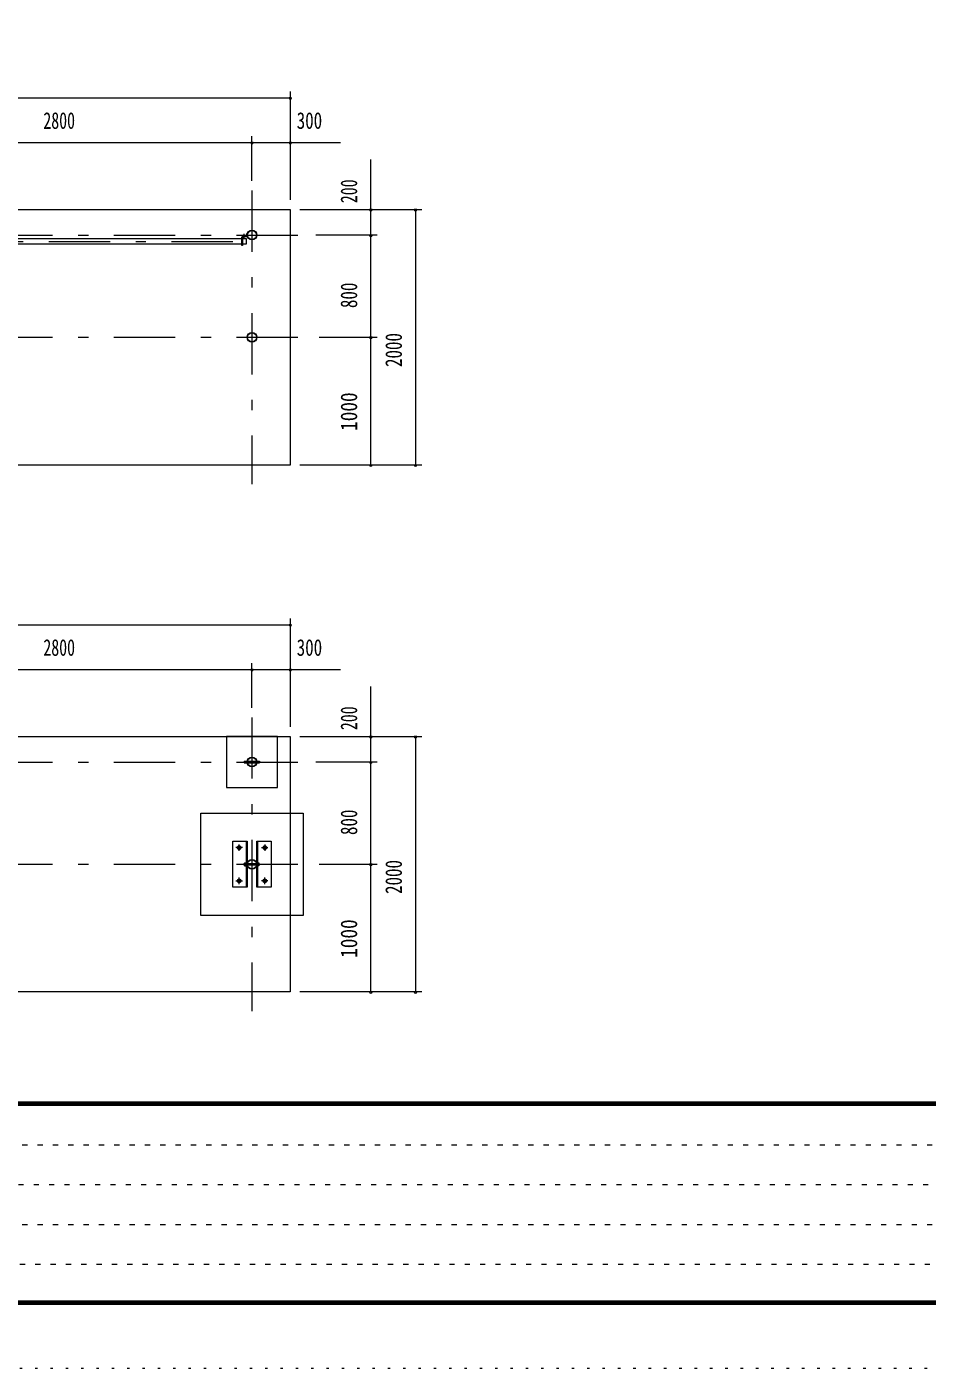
# Model space of a CAD drawing. Units: millimetres, scale not verified. Extents: x -23352 to 23352, y -10500 to 10500.
# Drawn here: x 2228 to 9273, y -10500 to 0 of the extents above; entities that cross this region are included whole.
import ezdxf
from ezdxf.enums import TextEntityAlignment as Align

# ---------------------------------------------------------------- set-up
doc = ezdxf.new("R2010")
doc.units = ezdxf.units.MM
doc.header["$LTSCALE"] = 40
for name, pattern in [('USER1', [3, 1, -2]), ('USER3', [24, 12, -5, 2, -5]), ('USER4', [3, 0.5, -2.5])]:
    doc.linetypes.add(name, pattern=pattern)
for name, color, linetype, lineweight in [('0-2_1-0BOLD', 7, 'Continuous', 18), ('0-3_1-2CENTER', 3, 'USER3', 18), ('0-4_1-4THIN', 4, 'Continuous', 18), ('0-5_1-5DIM', 3, 'Continuous', 18), ('0-C_F-F', 5, 'Continuous', 18), ('0-D_F-E_J_ADD', 5, 'USER4', 18)]:
    doc.layers.add(name, color=color, linetype=linetype, lineweight=lineweight)
doc.styles.add('ＭＳ ゴシック', font='')
doc.styles.get('ＭＳ ゴシック').set_extended_font_data('MS Gothic')

msp = doc.modelspace()

# ---------------------------------------------------------------- linework, layer by layer
at = {"layer": '0-2_1-0BOLD'}
for p, q in [((-3660.45, -1430.33), (4289.55, -1430.33)), ((4289.55, -1430.33), (4289.55, -3430.33)), ((1267.7, -1658.13), (3911.41, -1658.13)), ((3916.61, -1640.33), (3946.21, -1640.33)), ((3946.21, -1643.53), (3916.61, -1643.53)), ((3911.41, -1700.83), (1267.7, -1700.83)), ((4289.55, -3430.33), (-3660.45, -3430.33)), ((-3660.45, -5555.33), (4289.55, -5555.33)), ((3789.55, -5555.32), (3789.55, -5955.32)), ((4189.55, -5555.32), (3789.55, -5555.32)), ((4189.55, -5955.32), (4189.55, -5555.32)), ((4289.55, -5555.33), (4289.55, -7555.32)), ((3929.55, -5749.32), (3929.55, -5761.32)), ((3929.55, -5749.32), (3951.88, -5749.32)), ((3929.55, -5761.32), (3951.88, -5761.32)), ((3954.72, -5749.32), (4024.39, -5749.32)), ((3954.72, -5761.32), (4024.39, -5761.32)), ((4027.23, -5749.32), (4049.55, -5749.32)), ((4027.23, -5761.32), (4049.55, -5761.32)), ((4049.55, -5749.32), (4049.55, -5761.32)), ((3789.55, -5955.32), (4189.55, -5955.32)), ((3946.9, -6735.32), (3946.9, -6375.32)), ((4032.2, -6375.32), (4032.2, -6735.32)), ((3930.7, -6549.32), (3927.4, -6549.32)), ((3930.7, -6561.32), (3927.4, -6561.32)), ((3940.7, -6549.55), (3931.71, -6549.55)), ((3940.7, -6561.1), (3931.71, -6561.1)), ((3940.7, -6552.32), (3943.7, -6555.32)), ((3943.7, -6558.32), (3940.7, -6555.32)), ((3940.7, -6567.52), (3943.7, -6567.52)), ((3943.7, -6567.82), (3946.9, -6567.82)), ((3954.72, -6549.32), (4024.39, -6549.32)), ((4024.39, -6561.32), (3954.72, -6561.32)), ((3975.41, -6549.32), (3975.41, -6561.32)), ((4035.4, -6567.82), (4032.2, -6567.82)), ((4035.4, -6549.55), (4042.4, -6549.55)), ((4042.4, -6561.1), (4035.4, -6561.1)), ((4042.4, -6566.87), (4035.4, -6566.87)), ((4289.55, -7555.32), (-3660.45, -7555.32))]:
    msp.add_line(p, q, dxfattribs=at)
for points in [[(3914.6, -1645.53), (3914.6, -1711.33), (3911.41, -1711.33), (3911.41, -1645.53)], [(3914.6, -1658.13), (3943.45, -1658.13), (3943.45, -1700.83), (3914.6, -1700.83)], [(3948.21, -1638.33), (3948.21, -1618.33), (3951.4, -1618.33), (3951.4, -1638.33)], [(3930.7, -6545.52), (3931.71, -6543.78), (3940.7, -6543.78)], [(3930.7, -6545.52), (3930.7, -6565.12), (3931.71, -6566.87), (3940.7, -6566.87)], [(3943.7, -6543.12), (3940.7, -6543.12), (3940.7, -6567.52)], [(3943.7, -6567.82), (3943.7, -6542.82), (3946.9, -6542.82)], [(4035.4, -6567.82), (4035.4, -6542.82), (4032.2, -6542.82)], [(4035.4, -6543.78), (4042.4, -6543.78), (4043.4, -6545.52), (4043.4, -6565.12), (4042.4, -6566.87)]]:
    msp.add_lwpolyline(points, dxfattribs=at)
for points in [[(3589.55, -6955.32), (3589.55, -6155.32), (4389.55, -6155.32), (4389.55, -6955.32)], [(3839.4, -6735.32), (3839.4, -6375.32), (3951.4, -6375.32), (3951.4, -6735.32)], [(4027.7, -6375.32), (4139.71, -6375.32), (4139.71, -6735.32), (4027.7, -6735.32)], [(3895.33, -6435.32), (3883.78, -6435.32), (3878.01, -6425.32), (3883.78, -6415.32), (3895.33, -6415.32), (3901.1, -6425.32)], [(4083.78, -6435.32), (4095.33, -6435.32), (4101.1, -6425.32), (4095.33, -6415.32), (4083.78, -6415.32), (4078.01, -6425.32)], [(3927.4, -6549.33), (3925.4, -6551.32), (3925.4, -6559.32), (3927.4, -6561.32)], [(3883.78, -6695.32), (3895.33, -6695.32), (3901.1, -6685.32), (3895.33, -6675.32), (3883.78, -6675.32), (3878.01, -6685.32)], [(4083.78, -6695.32), (4095.33, -6695.32), (4101.1, -6685.32), (4095.33, -6675.32), (4083.78, -6675.32), (4078.01, -6685.32)]]:
    msp.add_lwpolyline(points, close=True, dxfattribs=at)
for centre, radius in [((3989.55, -1630.33), 38.15), ((3989.55, -1630.33), 38.15), ((3989.55, -1630.33), 35.35), ((3989.55, -1630.33), 35.35), ((3989.55, -2430.33), 38.15), ((3989.55, -2430.33), 35.35), ((3989.55, -5755.32), 38.15), ((3989.55, -5755.32), 35.35), ((3889.55, -6425.32), 14.5), ((3889.55, -6425.32), 9.8), ((3889.55, -6425.32), 4.4), ((4089.55, -6425.32), 14.5), ((4089.55, -6425.32), 9.8), ((4089.55, -6425.32), 4.4), ((3989.55, -6555.32), 38.15), ((3989.55, -6555.32), 35.35), ((3889.55, -6685.32), 14.5), ((3889.55, -6685.32), 9.8), ((3889.55, -6685.32), 4.4), ((4089.55, -6685.32), 14.5), ((4089.55, -6685.32), 9.8), ((4089.55, -6685.32), 4.4)]:
    msp.add_circle(centre, radius, dxfattribs=at)
for centre, radius, start, end in [((3916.61, -1645.53), 5.2, 90, 180), ((3916.61, -1645.53), 2, 90, 180), ((3946.21, -1638.33), 2, 270, 0), ((3946.21, -1638.33), 5.2, 270, 0), ((3947.72, -6555.32), 17.02, 160.16867, 199.82912), ((3935.34, -6546.66), 4.63, 180, 218.53143), ((3935.34, -6563.98), 4.63, 141.45377, 180), ((4026.38, -6555.32), 17.02, 340.17088, 19.83133), ((4038.77, -6563.98), 4.63, 0, 38.54623), ((4038.77, -6546.66), 4.63, 321.46857, 360)]:
    msp.add_arc(centre, radius, start, end, dxfattribs=at)
at = {"layer": '0-3_1-2CENTER'}
for p, q in [((3989.55, -1280.33), (3989.55, -3580.33)), ((-3810.45, -1630.33), (4439.56, -1630.33)), ((-3360.45, -1679.48), (3989.56, -1679.48)), ((3926.41, -1621.33), (3926.41, -1663.13)), ((-3810.45, -2430.33), (4439.56, -2430.33)), ((3989.55, -5405.33), (3989.55, -7705.32)), ((-3810.45, -5755.32), (4439.56, -5755.32)), ((3889.55, -6450.32), (3889.55, -6400.32)), ((4089.55, -6400.32), (4089.55, -6450.32)), ((3914.55, -6425.32), (3864.55, -6425.32)), ((4064.55, -6425.32), (4114.55, -6425.32)), ((-3810.45, -6555.32), (4439.56, -6555.32)), ((3864.55, -6685.32), (3914.55, -6685.32)), ((3889.55, -6710.32), (3889.55, -6660.32)), ((4114.55, -6685.32), (4064.55, -6685.32)), ((4089.55, -6710.32), (4089.55, -6660.32))]:
    msp.add_line(p, q, dxfattribs=at)
at = {"layer": '0-4_1-4THIN'}
for p, q in [((3930.7, -6550.92), (3925.8, -6550.92)), ((3925.8, -6559.72), (3930.7, -6559.72))]:
    msp.add_line(p, q, dxfattribs=at)
for points in [[(3954.48, -6550.92), (3975.41, -6550.92), (3978.18, -6549.32)], [(3978.18, -6561.32), (3975.41, -6559.72), (3954.48, -6559.72)]]:
    msp.add_lwpolyline(points, dxfattribs=at)
for centre in [(3889.55, -6425.32), (4089.55, -6425.32), (3889.55, -6685.32), (4089.55, -6685.32)]:
    msp.add_circle(centre, 6, dxfattribs=at)
at = {"layer": '0-5_1-5DIM'}
for p, q in [((4289.55, -505.33), (4289.55, -1355.33)), ((-3660.45, -555.33), (4289.55, -555.33)), ((-3660.45, -555.33), (4289.55, -555.33)), ((4299.55, -555.33), (4279.55, -555.33)), ((1189.55, -905.33), (3989.55, -905.33)), ((3999.56, -905.33), (3979.56, -905.33)), ((3989.55, -1205.33), (3989.55, -855.33)), ((3989.55, -905.33), (4289.55, -905.33)), ((4299.55, -905.33), (4279.55, -905.33)), ((4289.55, -905.33), (4682.05, -905.33)), ((4919.56, -3430.33), (4919.56, -1037.83)), ((4364.55, -1430.33), (5319.56, -1430.33)), ((4929.56, -1430.33), (4909.56, -1430.33)), ((4919.56, -1630.33), (4919.56, -1430.33)), ((5279.56, -1430.33), (5259.56, -1430.33)), ((5269.55, -1430.33), (5269.55, -3430.33)), ((5269.55, -1430.33), (5269.55, -3430.33)), ((4969.56, -1630.33), (4489.56, -1630.33)), ((4929.56, -1630.33), (4909.56, -1630.33)), ((4919.56, -2430.33), (4919.56, -1630.33)), ((4514.55, -2430.33), (4969.56, -2430.33)), ((4929.56, -2430.33), (4909.56, -2430.33)), ((4919.56, -3430.33), (4919.56, -2430.33)), ((5319.56, -3430.33), (4364.55, -3430.33)), ((4929.56, -3430.33), (4909.56, -3430.33)), ((5279.56, -3430.33), (5259.56, -3430.33)), ((-3660.45, -4680.32), (4289.55, -4680.32)), ((-3660.45, -4680.32), (4289.55, -4680.32)), ((4299.55, -4680.32), (4279.55, -4680.32)), ((4289.55, -4630.33), (4289.55, -5480.32)), ((1189.55, -5030.33), (3989.55, -5030.33)), ((3999.56, -5030.33), (3979.56, -5030.33)), ((3989.55, -5330.33), (3989.55, -4980.33)), ((3989.55, -5030.33), (4289.55, -5030.33)), ((4299.55, -5030.33), (4279.55, -5030.33)), ((4289.55, -5030.33), (4682.05, -5030.33)), ((4919.56, -7555.33), (4919.56, -5162.82)), ((4364.55, -5555.32), (5319.56, -5555.32)), ((4929.56, -5555.32), (4909.56, -5555.32)), ((4919.56, -5755.32), (4919.56, -5555.32)), ((5279.56, -5555.32), (5259.56, -5555.32)), ((5269.55, -5555.32), (5269.55, -7555.33)), ((5269.55, -5555.32), (5269.55, -7555.33)), ((4969.56, -5755.32), (4489.56, -5755.32)), ((4929.56, -5755.32), (4909.56, -5755.32)), ((4919.56, -6555.32), (4919.56, -5755.32)), ((4514.55, -6555.32), (4969.56, -6555.32)), ((4929.56, -6555.32), (4909.56, -6555.32)), ((4919.56, -7555.33), (4919.56, -6555.32)), ((5319.56, -7555.33), (4364.55, -7555.33)), ((4929.56, -7555.33), (4909.56, -7555.33)), ((5279.56, -7555.33), (5259.56, -7555.33))]:
    msp.add_line(p, q, dxfattribs=at)
for centre in [(4289.55, -555.33), (3989.56, -905.33), (4289.55, -905.33), (4919.56, -1430.33), (5269.56, -1430.33), (4919.56, -1630.33), (4919.56, -2430.33), (4919.56, -3430.33), (5269.56, -3430.33), (4289.55, -4680.32), (3989.56, -5030.33), (4289.55, -5030.33), (4919.56, -5555.32), (5269.56, -5555.32), (4919.56, -5755.32), (4919.56, -6555.32), (4919.56, -7555.33), (5269.56, -7555.33)]:
    msp.add_arc(centre, 10, 180, 0, dxfattribs=at)
at = {"layer": '0-C_F-F'}
for p, q in [((-5823.13, -8415), (22826.87, -8415)), ((22826.87, -8417.5), (-5823.13, -8417.5)), ((-5823.13, -8420), (22826.87, -8420)), ((22826.87, -8422.5), (-5823.13, -8422.5)), ((-5823.13, -8425), (22826.87, -8425)), ((22826.87, -8427.5), (-5823.13, -8427.5)), ((-5823.13, -8430), (22826.87, -8430)), ((22826.87, -8432.5), (-5823.13, -8432.5)), ((-5823.13, -8435), (22826.87, -8435)), ((22826.87, -8437.5), (-5823.13, -8437.5)), ((-5823.13, -8440), (22826.87, -8440))]:
    msp.add_line(p, q, dxfattribs=at)
at = {"layer": '0-C_F-F', "color": 6, "linetype": 'USER1'}
for p, q in [((-5848.13, -8752), (12401.88, -8752)), ((12401.88, -9064), (-5848.13, -9064)), ((-5848.13, -9376), (12401.88, -9376)), ((9893.88, -9688), (-5848.13, -9688))]:
    msp.add_line(p, q, dxfattribs=at)
at = {"layer": '0-C_F-F'}
for points in [[(-5848.13, 10100), (-5848.13, -10000), (22851.87, -10000), (22851.87, 10100)], [(-5845.63, 10097.5), (22849.37, 10097.5), (22849.37, -9997.5), (-5845.63, -9997.5)], [(-5843.13, 10095), (-5843.13, -9995), (22846.87, -9995), (22846.87, 10095)], [(-5840.63, 10092.5), (22844.37, 10092.5), (22844.37, -9992.5), (-5840.63, -9992.5)], [(-5838.13, 10090), (22841.87, 10090), (22841.87, -9990), (-5838.13, -9990)], [(-5835.63, 10087.5), (22839.37, 10087.5), (22839.37, -9987.5), (-5835.63, -9987.5)], [(-5833.13, 10085), (22836.87, 10085), (22836.87, -9985), (-5833.13, -9985)], [(-5830.63, 10082.5), (-5830.63, -9982.5), (22834.37, -9982.5), (22834.37, 10082.5)], [(-5828.13, 10080), (-5828.13, -9980), (22831.87, -9980), (22831.87, 10080)], [(-5825.63, 10077.5), (-5825.63, -9977.5), (22829.37, -9977.5), (22829.37, 10077.5)], [(-5823.13, 10075), (22826.87, 10075), (22826.87, -9975), (-5823.13, -9975)]]:
    msp.add_lwpolyline(points, close=True, dxfattribs=at)
at = {"layer": '0-D_F-E_J_ADD'}
msp.add_lwpolyline([(-6348.13, 10500), (-6348.13, -10500), (23351.87, -10500), (23351.87, 10500)], close=True, dxfattribs=at)

# ---------------------------------------------------------------- texts
at = {"layer": '0-5_1-5DIM', "color": 7, "style": 'ＭＳ ゴシック'}
for s, width, p in [('2800', 0.7, (2357.05, -837.57)), ('300', 0.75, (4339.55, -837.57)), ('2800', 0.7, (2357.05, -4962.56)), ('300', 0.75, (4339.55, -4962.56))]:
    msp.add_text(s, height=130.2, dxfattribs=dict(at, width=width)).set_placement(p, align=Align.BOTTOM_LEFT)
for s, width, p in [('200', 0.7, (4851.79, -1380.33)), ('800', 0.75, (4851.79, -2201.58)), ('2000', 0.75, (5201.79, -2662.83)), ('1000', 0.85, (4851.79, -3162.83)), ('200', 0.7, (4851.79, -5505.32)), ('800', 0.75, (4851.79, -6326.57)), ('2000', 0.75, (5201.79, -6787.83)), ('1000', 0.85, (4851.79, -7287.83))]:
    msp.add_text(s, height=130.2, rotation=90, dxfattribs=dict(at, width=width)).set_placement(p, align=Align.BOTTOM_LEFT)

doc.saveas('drawing.dxf')
